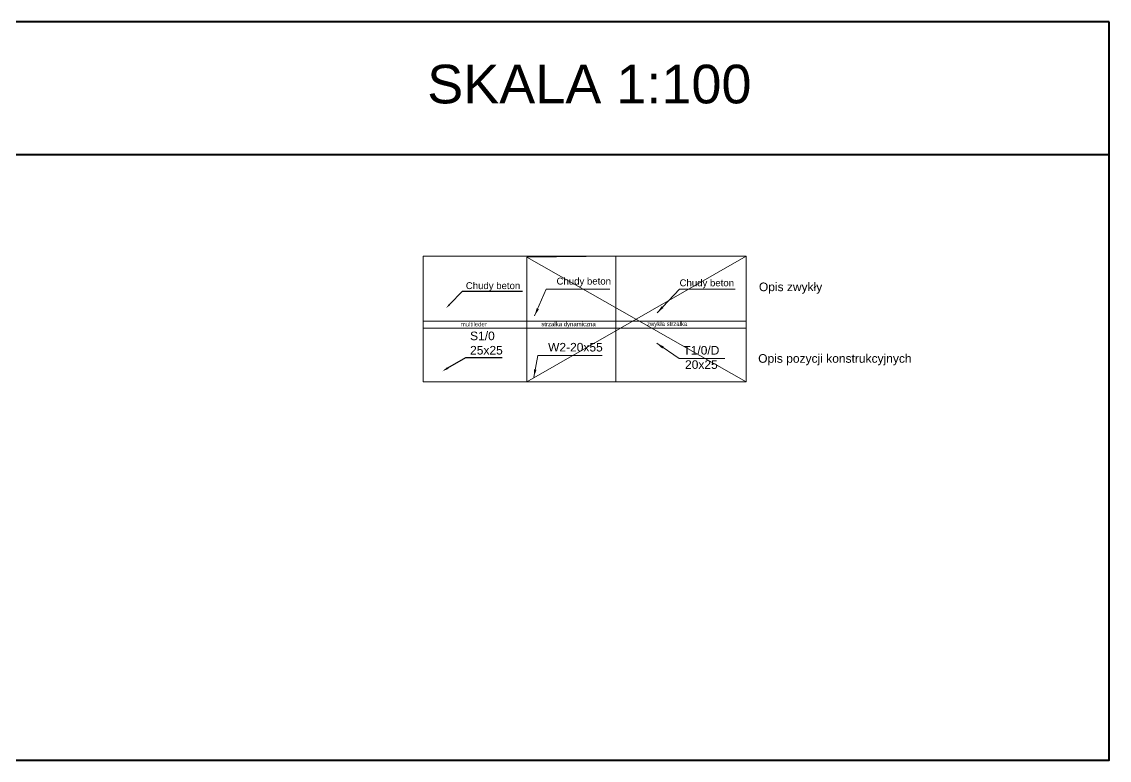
# Model space of a CAD drawing. Header units: millimetres. Extents: x -21220 to 1756793, y -806857 to 86733.
# Drawn here: x 81373 to 106684, y -33330 to -16137 of the extents above; entities that cross this region are included whole.
import ezdxf
from ezdxf import colors
from ezdxf.entities.mleader import LeaderData, LeaderLine
from ezdxf.math import Vec2, Vec3

# ---------------------------------------------------------------- set-up
doc = ezdxf.new("R2010")
doc.units = ezdxf.units.MM
doc.header["$LTSCALE"] = 10
for name, color, linetype, lineweight in [('G-Cienka', 4, 'Continuous', 9), ('G-Elementy konstrukcyjne', 1, 'Continuous', 40), ('G-Opisy', 2, 'Continuous', 18)]:
    doc.layers.add(name, color=color, linetype=linetype, lineweight=lineweight)
doc.styles.add('Arial-GG', font='arial.ttf')
doc.dimstyles.new('e-cad_1_100_[mm]', dxfattribs={"dimscale": 100, "dimtxt": 2, "dimasz": 1.8, "dimexe": 1.5, "dimexo": 0, "dimgap": 0.6, "dimtad": 1, "dimdec": 1, "dimrnd": 1, "dimtxsty": 'Arial-GG', "dimblk": 'OBLIQUE', "dimcen": 0, "dimdle": 1, "dimclrd": 4, "dimclre": 4, "dimclrt": 7, "dimadec": 1, "dimazin": 0, "dimtfac": 1, "dimtdec": 1, "dimtix": 1, "dimtmove": 0, "dimatfit": 2, "dimfxl": 1.5, "dimfxlon": 1, "dimlwd": -1, "dimlwe": -1, "dimarcsym": 0})

# ---------------------------------------------------------------- blocks, each defined once
blk = doc.blocks.new('_Oblique')
at = {"color": 0, "linetype": 'ByBlock', "lineweight": -2}
blk.add_line((-0.5, -0.5), (0.5, 0.5), dxfattribs=at)

msp = doc.modelspace()

# ---------------------------------------------------------------- linework, layer by layer
at = {"layer": 'G-Cienka'}
msp.add_line((98231.82, -23267.12), (90714.06, -23267.12), dxfattribs=at)
for points in [[(90714.06, -21590.65), (98231.82, -21590.65), (98231.82, -23110.65), (90714.06, -23110.65)], [(93131.73, -21614.19), (95203.9, -21590.65), (95203.9, -23110.65), (93131.73, -23110.65)], [(90714.06, -23110.65), (98231.82, -23110.65), (98231.82, -24518.68), (90714.06, -24518.68)], [(93131.73, -23110.65), (95203.9, -23110.65), (95203.94, -24518.68), (93131.73, -24518.68)]]:
    msp.add_lwpolyline(points, close=True, dxfattribs=at)
at = {"layer": 'G-Cienka', "ltscale": 2}
for points in [[(93131.73, -24518.68), (98231.82, -21590.65)], [(93131.73, -21614.19), (98231.82, -24518.68)]]:
    msp.add_lwpolyline(points, dxfattribs=at)
at = {"layer": 'G-Elementy konstrukcyjne', "ltscale": 200}
msp.add_line((61759.16, -19229.74), (106684.28, -19229.74), dxfattribs=at)
msp.add_lwpolyline([(106684.28, -16136.59), (79935.59, -16136.59), (79935.59, -33329.52), (106684.28, -33329.52)], close=True, dxfattribs=at)

# ---------------------------------------------------------------- texts
at = {"layer": 'G-Opisy', "color": 2, "style": 'Arial-GG'}
for s, insert, char_height, width, attachment_point in [('\\pxsm1,qc;SKALA 1:100', (86469.8, -18050.21), 900, 16228.5896, 7), ('\\pxsm1,qc;Chudy beton', (96658, -22134.87), 160, 1318.4929, 1), ('{\\fArial|b0|i0|c0|p34;\\W9.91544;   }Opis zwykły', (96221.52, -22208.63), 200, 6104.017, 1), ('\\pxsm1,qc;multileder', (90368.6, -23128.35), 100, 3052.0085, 1), ('{\\fArial|b0|i0|c0|p34;\\W7.67819;   }strzałka dynamiczna', (92573.16, -23124.57), 100, 3052.0085, 1), ('{\\fArial|b0|i0|c0|p34;\\W9.08604;   }zwykła strzałka', (94866.33, -23119.17), 100, 3052.0085, 1), ('\\pxsm1,qc;T1/0/D\\P20x25', (96646.94, -23684.78), 200, 1088.0607, 1), ('\\pxsm1,qc;Opis pozycji konstrukcyjnych', (97246.81, -23875.41), 200, 6104.017, 1)]:
    msp.add_mtext(s, dxfattribs=dict(at, insert=insert, char_height=char_height, width=width, attachment_point=attachment_point))
at = {"layer": 'G-Opisy', "attachment_point": 4, "style": 'Arial-GG'}
for s, insert, char_height in [('{\\C2;Chudy beton}', (93820.11, -22199.12), 160), ('{\\fArial|b0|i0|c238|p34;\\C2;W2-20x55}', (93622.71, -23714.81), 200)]:
    msp.add_mtext(s, dxfattribs=dict(at, insert=insert, char_height=char_height))

# ---------------------------------------------------------------- leaders
at = {"layer": 'G-Opisy', "annotation_type": 0, "has_hookline": 1, "hookline_direction": 0}
for points, text_width in [([(93311.09, -22982.55), (93580.11, -22365.78), (93760.11, -22365.78)], 1241.04), ([(93293.28, -24407.71), (93382.71, -23908.14), (93562.71, -23908.14)], 1258.8)]:
    msp.add_leader(points, dimstyle='e-cad_1_100_[mm]', dxfattribs=dict(at, text_width=text_width))
at = {"layer": 'G-Opisy'}
for points in [[(96162.47, -22911.21), (96683.78, -22365.78), (97978.51, -22365.78)], [(96151.42, -23621.27), (96672.73, -23977.7), (97737.45, -23977.7)]]:
    msp.add_leader(points, dimstyle='e-cad_1_100_[mm]', override={"dimgap": 0.6, "dimtad": 0}, dxfattribs=at)
at = {"layer": 'G-Opisy', "ltscale": 0.8}
ml = msp.add_multileader_mtext('Standard', dxfattribs=at)
ml.set_content('Chudy beton', color=2, style='Arial-GG')
ml.set_leader_properties(color=4)
ml.build(insert=Vec2(0, 0))
ml.multileader.update_dxf_attribs({"text_left_attachment_type": 5, "text_right_attachment_type": 5, "dogleg_length": 10, "arrow_head_size": 120, "scale": 4})
ctx = ml.context
ctx.base_point, ctx.scale, ctx.char_height, ctx.arrow_head_size, ctx.landing_gap_size, ctx.plane_origin = Vec3(91668.39, -22410.58), 4, 160, 120, 40, Vec3(91282.9, -23375.47)
ctx.left_attachment, ctx.right_attachment = 5, 5
notes = []
notes.append((ctx, [(0, (1, 1, 0), (91628.39, -22410.58), (1, 0), 40, [(0, [(91248.63, -22804.94)], 0, [])])]))
ctx.mtext.insert, ctx.mtext.defined_height, ctx.mtext.flow_direction = Vec3(91708.39, -22200.81), 80, 5
ml = msp.add_multileader_mtext('Standard', dxfattribs=at)
ml.set_content('S1/0\\P25x25', color=2, style='Arial-GG')
ml.set_leader_properties(color=4)
ml.build(insert=Vec2(0, 0))
ml.multileader.update_dxf_attribs({"text_left_attachment_type": 5, "text_right_attachment_type": 5, "dogleg_length": 10, "arrow_head_size": 150, "scale": 5})
ctx = ml.context
ctx.base_point, ctx.scale, ctx.char_height, ctx.arrow_head_size, ctx.landing_gap_size, ctx.plane_origin = Vec3(91757.87, -23950.41), 5, 200, 150, 50, Vec3(91404.48, -24956.57)
ctx.left_attachment, ctx.right_attachment = 5, 5
notes.append((ctx, [(0, (1, 1, 0), (91707.87, -23950.41), (1, 0), 50, [(0, [(91162.34, -24273.3)], 0, [])])]))
ctx.mtext.insert, ctx.mtext.width, ctx.mtext.defined_height, ctx.mtext.line_spacing_style, ctx.mtext.flow_direction = Vec3(91807.87, -23350.41), 827.5265, 80, 2, 5
for ctx, leaders in notes:
    for number, flags, end, landing, length, lines in leaders:
        leader = LeaderData()
        leader.index, (leader.has_last_leader_line, leader.has_dogleg_vector, leader.attachment_direction) = number, flags
        leader.last_leader_point, leader.dogleg_vector, leader.dogleg_length = Vec3(end), Vec3(landing), length
        for number, points, colour, breaks in lines:
            line = LeaderLine()
            line.index, line.vertices, line.color, line.breaks = number, Vec3.list(points), colors.encode_raw_color(colour), breaks
            leader.lines.append(line)
        ctx.leaders.append(leader)

doc.saveas('drawing.dxf')
